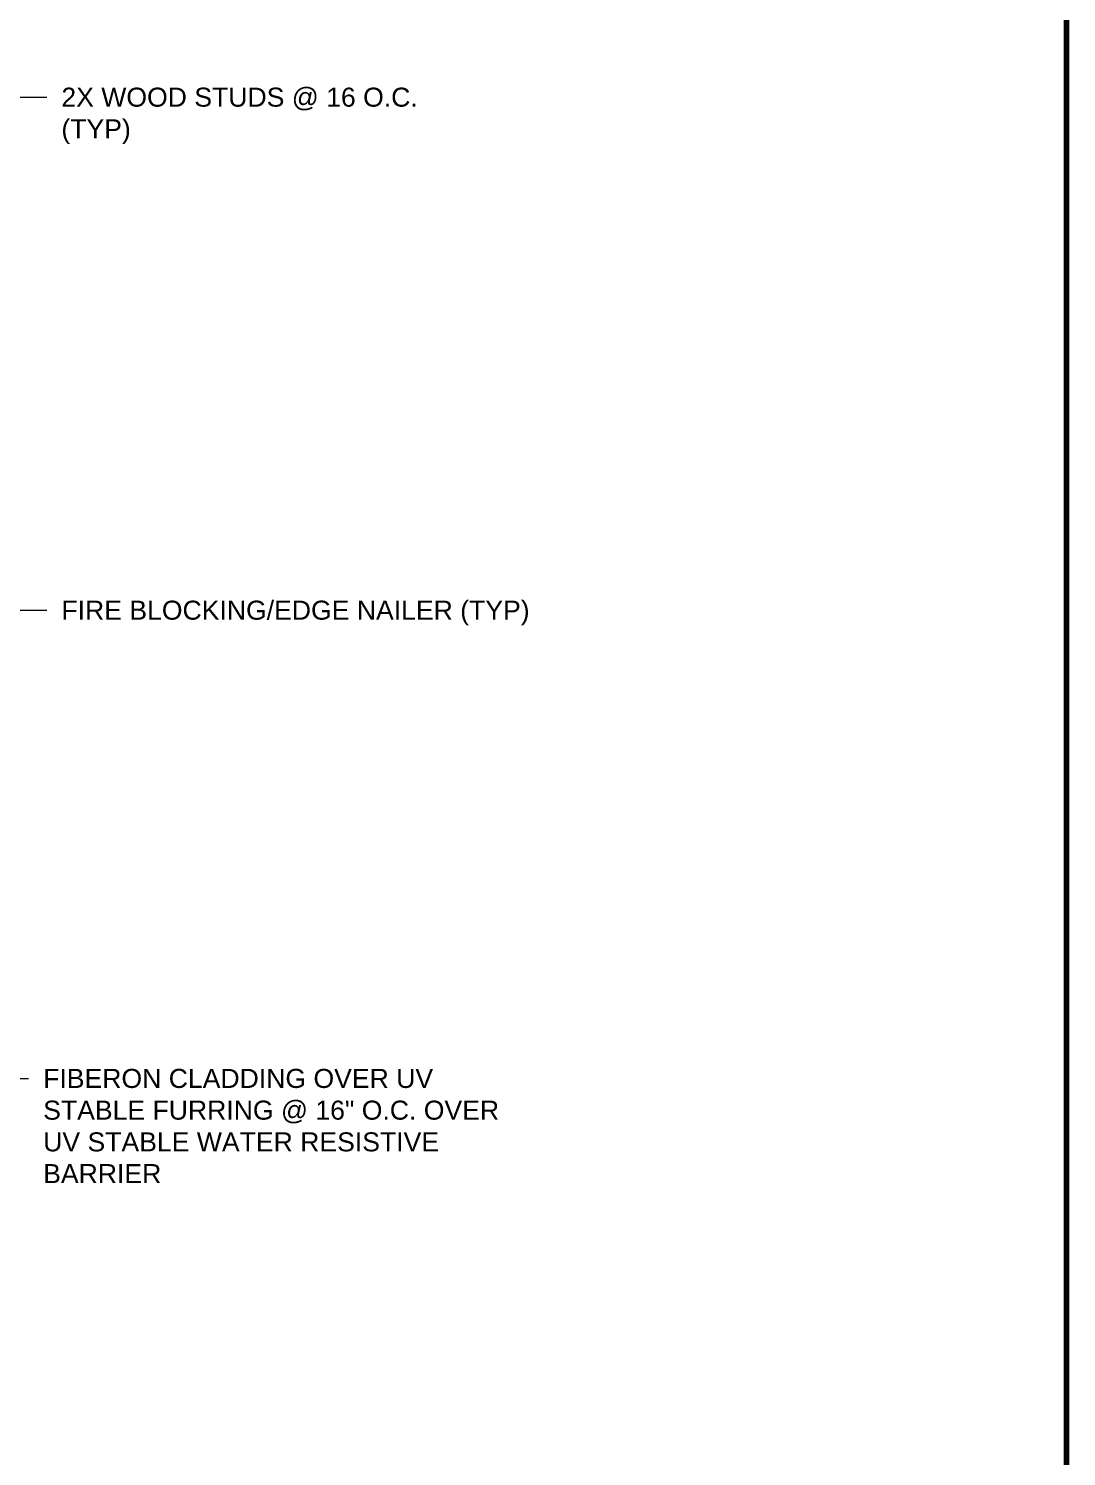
# Model space of a CAD drawing. Extents: x 261 to 424, y 0 to 368.
# Drawn here: x 364.1 to 423.7, y 204.6 to 286.6 of the extents above; entities that cross this region are included whole.
import ezdxf

# ---------------------------------------------------------------- set-up
doc = ezdxf.new("R2010")
doc.units = 0
doc.header["$MEASUREMENT"] = 0
doc.layers.add('Dt-Line 5', color=54, linetype='Continuous', lineweight=50)
doc.layers.add('Dt-Text', color=121, linetype='Continuous', lineweight=20)
doc.styles.get("Standard").update_dxf_attribs({"font": 'Arial.ttf'})
doc.dimstyles.new('1 Inch', dxfattribs={"dimtxt": 1.09375, "dimasz": 1.125, "dimexe": 1.125, "dimexo": 0.5625, "dimgap": 0.84375, "dimtad": 1, "dimdec": 4, "dimzin": 3, "dimdsep": 46, "dimlunit": 4, "dimtxsty": 'Standard', "dimblk": 'ARCHTICK', "dimcen": 0.5625, "dimdle": 1.125, "dimclrd": 253, "dimclre": 253, "dimclrt": 256, "dimadec": 0, "dimazin": 0, "dimtfac": 0.6, "dimtdec": 4, "dimtix": 1, "dimtmove": 2, "dimatfit": 0, "dimfxl": 1, "dimfrac": 1, "dimtolj": 1, "dimtzin": 0, "dimlwd": 9, "dimlwe": 9, "dimarcsym": 0})

# ---------------------------------------------------------------- blocks, each defined once
blk = doc.blocks.new('_ArchTick')
at = {"color": 0, "linetype": 'ByBlock', "const_width": 0.15}
blk.add_lwpolyline([(-0.5, -0.5), (0.5, 0.5)], dxfattribs=at)

msp = doc.modelspace()

# ---------------------------------------------------------------- linework, layer by layer
at = {"layer": 'Dt-Line 5', "linetype": 'Continuous', "lineweight": 211}
msp.add_lwpolyline([(423.70332, 368.14901), (423.70332, 0.04233), (423.70332, 368.14901)], dxfattribs=at)

# ---------------------------------------------------------------- texts
at = {"layer": 'Dt-Text', "char_height": 1.09375, "attachment_point": 1}
for s, insert in [('\\A1;2X WOOD STUDS @ 16 O.C.\\P(TYP)', (365.94031, 283.2073)), ('\\A1;FIRE BLOCKING/EDGE NAILER (TYP)', (365.94059, 253.72802))]:
    msp.add_mtext(s, dxfattribs=dict(at, insert=insert))
at = {"layer": 'Dt-Text', "insert": (364.89395, 226.82105), "char_height": 1.09375, "width": 27.7837983, "attachment_point": 1}
msp.add_mtext('\\A1;FIBERON CLADDING OVER UV STABLE FURRING @ 16" O.C. OVER UV STABLE WATER RESISTIVE BARRIER', dxfattribs=at)

# ---------------------------------------------------------------- leaders
at = {"layer": 'Dt-Text', "annotation_type": 0, "has_hookline": 1, "hookline_direction": 0}
for points, text_width in [([(345.81258, 282.66042), (365.09656, 282.66042)], 20.23363), ([(346.15686, 253.18115), (365.09684, 253.18115)], 26.62005), ([(351.11679, 226.27417), (364.0502, 226.27417)], 25.8889)]:
    msp.add_leader(points, dimstyle='1 Inch', override={"dimgap": 0.84375, "dimtad": 0}, dxfattribs=dict(at, text_width=text_width))

doc.saveas('drawing.dxf')
